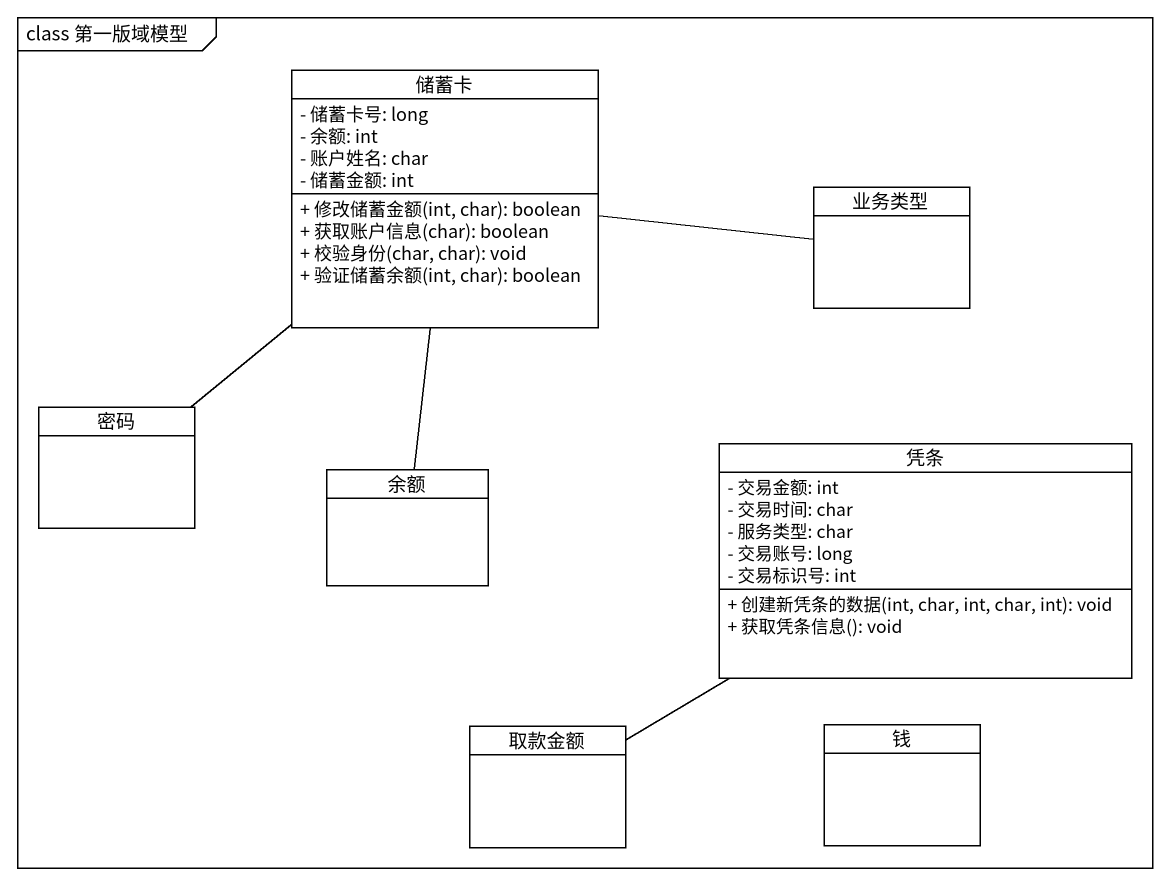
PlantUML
@startuml
mainframe class 第一版域模型
hide circle
hide empty members
skinparam classAttributeIconSize 0
class 储蓄卡 {
  - 储蓄卡号: long
  - 余额: int
  - 账户姓名: char
  - 储蓄金额: int
  + 修改储蓄金额(int, char): boolean
  + 获取账户信息(char): boolean
  + 校验身份(char, char): void
  + 验证储蓄余额(int, char): boolean
}
class 业务类型
class 密码
class 余额
class 凭条 {
  - 交易金额: int
  - 交易时间: char
  - 服务类型: char
  - 交易账号: long
  - 交易标识号: int
  + 创建新凭条的数据(int, char, int, char, int): void
  + 获取凭条信息(): void
}
class 取款金额
class 钱
储蓄卡 -right- 业务类型
储蓄卡 -- 密码
储蓄卡 -- 余额
凭条 -left- 取款金额
@enduml
